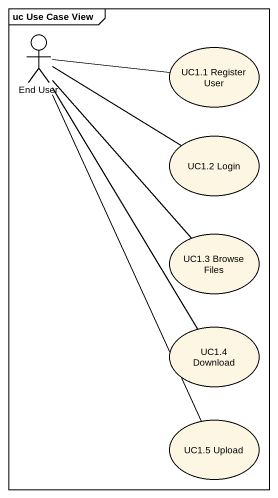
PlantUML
@startuml
mainframe uc Use Case View
actor "End User" as End_User
usecase "UC1.1 Register User" as UC1_1_Register_User
usecase "UC1.2 Login" as UC1_2_Login
usecase "UC1.3 Browse Files" as UC1_3_Browse_Files
usecase "UC1.4 Download" as UC1_4_Download
usecase "UC1.5 Upload" as UC1_5_Upload
End_User -right- UC1_1_Register_User
End_User -right- UC1_2_Login
End_User -- UC1_3_Browse_Files
End_User -- UC1_4_Download
End_User -- UC1_5_Upload
@enduml
